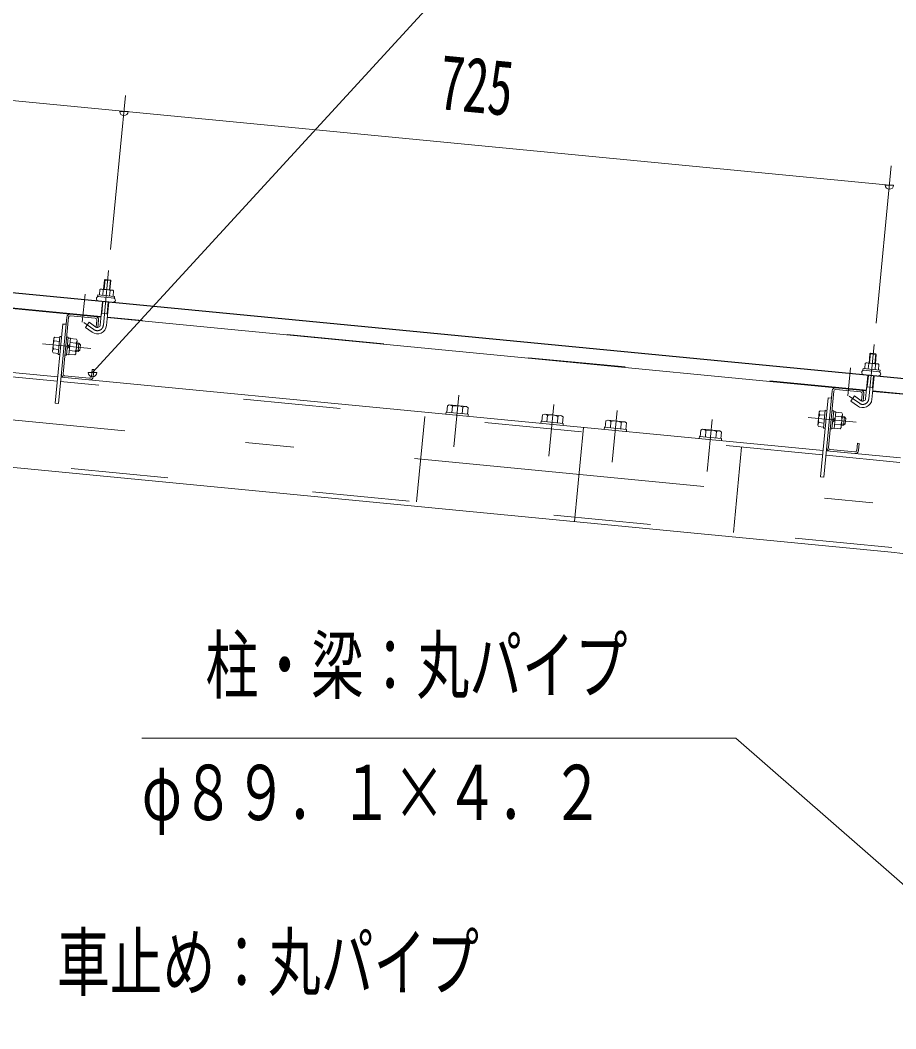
# Model space of a CAD drawing. Units: millimetres, scale not verified. Extents: x -34086 to 34091, y -14700 to 14700.
# Drawn here: x 19594 to 22484, y 6454 to 9782 of the extents above; entities that cross this region are included whole.
import ezdxf
from ezdxf.enums import TextEntityAlignment as Align

# ---------------------------------------------------------------- set-up
doc = ezdxf.new("R2010")
doc.units = ezdxf.units.MM
doc.header["$LTSCALE"] = 80
doc.linetypes.add('USER2', pattern=[10, 4, -6])
doc.linetypes.add('USER3', pattern=[24, 12, -5, 2, -5])
for name, color, linetype, lineweight in [('0-6_2-02BOLD', 7, 'Continuous', 18), ('0-7_2-12HIDDEN', 3, 'USER2', 18), ('0-8_2-22CENTER', 3, 'USER3', 18), ('0-9_2-42THIN', 4, 'Continuous', 18), ('0-A_2-52DIM', 3, 'Continuous', 18)]:
    doc.layers.add(name, color=color, linetype=linetype, lineweight=lineweight)
doc.styles.add('ＭＳ ゴシック', font='')
doc.styles.get('ＭＳ ゴシック').set_extended_font_data('MS Gothic')

msp = doc.modelspace()

# ---------------------------------------------------------------- linework, layer by layer
at = {"layer": '0-6_2-02BOLD'}
for p, q in [((22523.93, 8598.56), (17030.88, 9127.48)), ((17088.9, 9120.14), (22523.76, 8596.82)), ((19860.69, 8802.25), (17355.78, 9043.45)), ((19866.74, 8874.1), (19868.46, 8891.95)), ((19891.09, 8889.77), (19889.36, 8871.92)), ((19858.16, 8775.9), (19865.55, 8852.77)), ((17203.26, 8847.16), (19717.94, 8605.03)), ((19886.46, 8850.75), (19879.06, 8773.89)), ((19753.71, 8801.3), (19735.73, 8614.56)), ((19842.04, 8798.41), (19759.82, 8806.34)), ((19844.8, 8768.62), (19847.08, 8792.31)), ((19882.84, 8813.17), (19861.94, 8815.19)), ((22386.51, 8559.04), (19881.6, 8800.24)), ((19734.71, 8779.21), (19745.85, 8778.14)), ((19809.27, 8768.06), (19831.49, 8752.21)), ((19706.8, 8723.19), (19723.53, 8721.58)), ((19747.42, 8735.97), (19753, 8735.43)), ((19721.01, 8695.43), (19704.28, 8697.04)), ((19757.12, 8705.15), (19749.47, 8698.85)), ((19757.78, 8712.12), (19750.15, 8705.82)), ((19755.85, 8692.07), (19776.07, 8690.13)), ((19778.59, 8716.28), (19758.37, 8718.22)), ((19785.38, 8688.36), (19788.06, 8716.23)), ((19747.52, 8678.65), (19754.49, 8677.98)), ((22398.26, 8681.11), (22419.16, 8679.1)), ((22392.56, 8630.89), (22394.28, 8648.73)), ((22416.9, 8646.56), (22415.18, 8628.71)), ((19729.08, 8603.95), (22243.75, 8361.82)), ((19740.77, 8608.45), (19822.98, 8600.54)), ((22383.97, 8532.69), (22391.37, 8609.56)), ((22412.28, 8607.55), (22404.88, 8530.68)), ((22261.54, 8371.35), (22279.52, 8558.09)), ((22285.64, 8563.13), (22367.85, 8555.21)), ((22408.65, 8569.97), (22387.75, 8571.99)), ((22407.41, 8557.03), (22518.9, 8546.29)), ((22260.53, 8536.01), (22271.67, 8534.94)), ((22357.3, 8509.01), (22335.08, 8524.85)), ((20999.59, 8488.65), (20998.92, 8481.68)), ((21004.02, 8509.66), (21001.97, 8488.42)), ((21021.12, 8508.01), (21019.07, 8486.77)), ((21053.27, 8483.48), (21055.32, 8504.72)), ((22250.94, 8494.91), (22256.51, 8494.38)), ((21313.17, 8458.46), (21312.5, 8451.49)), ((21317.61, 8479.46), (21315.56, 8458.23)), ((21334.7, 8477.82), (21332.66, 8456.58)), ((21366.85, 8453.29), (21368.9, 8474.52)), ((21541.69, 8436.45), (21543.74, 8457.69)), ((21577.93, 8454.4), (21575.89, 8433.16)), ((22230.1, 8453.84), (22246.83, 8452.22)), ((22249.35, 8478.37), (22232.62, 8479.98)), ((22282.93, 8461.94), (22275.29, 8455.64)), ((22283.6, 8468.91), (22275.96, 8462.61)), ((22304.41, 8473.07), (22284.19, 8475.01)), ((22313.88, 8473.03), (22306.91, 8473.7)), ((21453.6, 8437.9), (21423.71, 8127.49)), ((21840.19, 8429.15), (21838.14, 8407.91)), ((21857.28, 8427.5), (21855.24, 8406.26)), ((21889.43, 8402.97), (21891.48, 8424.21)), ((22245.57, 8439.15), (22228.83, 8440.76)), ((22281.67, 8448.87), (22301.89, 8446.92)), ((21835.76, 8408.14), (21835.09, 8401.17)), ((22254.89, 8360.74), (22498.77, 8337.26)), ((22348.8, 8357.33), (22266.58, 8365.25))]:
    msp.add_line(p, q, dxfattribs=at)
for points in [[(19869.49, 8893.61), (19872.45, 8924.31), (19893.35, 8922.31), (19890.39, 8891.6)], [(19872.45, 8924.31), (19874.36, 8925.89), (19891.78, 8924.22), (19893.35, 8922.31)], [(19900.68, 8870.83), (19902.4, 8888.68), (19899.53, 8890.72), (19860.35, 8894.5), (19857.14, 8893.04), (19855.43, 8875.19)], [(22468.88, 8026.85), (17144.81, 8539.49), (17174.7, 8849.91), (17192.12, 8848.23)], [(19748.13, 8801.83), (19720.69, 8516.85), (19709.55, 8517.93), (19734.7, 8779.22)], [(19809.27, 8768.06), (19821.46, 8785.15), (19843.68, 8769.31)], [(19852.65, 8791.76), (19850.37, 8768.08), (19844.8, 8768.62)], [(19724.79, 8734.65), (19708.06, 8736.27), (19705.23, 8732.3), (19701, 8688.4), (19703.02, 8683.97), (19719.75, 8682.35)], [(19724.99, 8678.35), (19719.42, 8678.89), (19725.13, 8738.12), (19730.7, 8737.58)], [(19753, 8735.43), (19747.29, 8676.2), (19741.71, 8676.74)], [(19754.49, 8677.98), (19759.73, 8732.32), (19752.76, 8732.99)], [(19781.87, 8724.91), (19777.65, 8681.02), (19774.81, 8677.05), (19754.6, 8679)], [(19759.64, 8731.3), (19779.86, 8729.35), (19781.87, 8724.91)], [(19778.42, 8689.04), (19785.38, 8688.36), (19791.11, 8693.08)], [(19791.11, 8693.08), (19792.79, 8710.5), (19788.06, 8716.23), (19781.1, 8716.9)], [(22395.31, 8650.41), (22398.26, 8681.11), (22400.17, 8682.69), (22417.59, 8681.01), (22419.16, 8679.1), (22416.21, 8648.4)], [(19829.1, 8605.57), (19831.37, 8629.25), (19836.96, 8628.72), (19834.67, 8605.03)], [(22426.5, 8627.63), (22428.21, 8645.47), (22425.35, 8647.51), (22386.16, 8651.29), (22382.96, 8649.83), (22381.24, 8631.98)], [(22273.95, 8558.63), (22246.51, 8273.65), (22235.36, 8274.72), (22260.52, 8536.01)], [(22335.08, 8524.85), (22347.27, 8541.94), (22369.49, 8526.1)], [(22372.89, 8549.1), (22370.61, 8525.41), (22376.18, 8524.87), (22378.47, 8548.56)], [(20999.59, 8488.65), (21072.75, 8481.6), (21072.08, 8474.63)], [(21070.37, 8481.83), (21072.42, 8503.07), (21067.26, 8506.74), (21009.77, 8512.28), (21004.02, 8509.66)], [(22228.83, 8440.76), (22226.81, 8445.19), (22231.04, 8489.09), (22233.86, 8493.06), (22250.61, 8491.45)], [(22250.94, 8494.91), (22245.24, 8435.68), (22250.81, 8435.15)], [(22273.24, 8492.76), (22278.81, 8492.23), (22273.11, 8433), (22267.53, 8433.53)], [(22273.34, 8435.44), (22280.31, 8434.77), (22285.54, 8489.11), (22278.58, 8489.79)], [(22285.44, 8488.1), (22305.67, 8486.15), (22307.69, 8481.71), (22303.46, 8437.81), (22300.63, 8433.85), (22280.41, 8435.79)], [(21313.17, 8458.46), (21386.33, 8451.41), (21385.67, 8444.44)], [(21383.95, 8451.64), (21386, 8472.88), (21380.84, 8476.55), (21323.36, 8482.09), (21317.61, 8479.46)], [(21592.99, 8431.51), (21595.03, 8452.76), (21589.88, 8456.43), (21532.39, 8461.96), (21526.64, 8459.34), (21524.59, 8438.1)], [(22304.23, 8445.83), (22311.2, 8445.16), (22316.93, 8449.88), (22318.61, 8467.3), (22313.88, 8473.03), (22311.2, 8445.16)], [(21521.53, 8431.36), (21522.21, 8438.33), (21595.37, 8431.28), (21594.7, 8424.32)], [(21906.53, 8401.32), (21908.58, 8422.56), (21903.43, 8426.23), (21845.94, 8431.77), (21840.19, 8429.15)], [(21835.76, 8408.14), (21908.92, 8401.09), (21908.25, 8394.12)], [(22360.49, 8361.83), (22362.77, 8385.51), (22357.19, 8386.05), (22354.91, 8362.36)]]:
    msp.add_lwpolyline(points, dxfattribs=at)
for points in [[(19850.18, 8875.69), (19849.65, 8870.12), (19905.39, 8864.74), (19905.93, 8870.32)], [(22375.99, 8632.49), (22431.74, 8627.12), (22431.2, 8621.54), (22375.46, 8626.92)]]:
    msp.add_lwpolyline(points, close=True, dxfattribs=at)
for centre, radius, start, end in [((19862, 8884.22), 10.06, 50.11574, 110.11574), ((19876.34, 8855.17), 37.62, 66.91203, 102.08795), ((19895.94, 8880.96), 10.06, 58.88425, 118.88425), ((19852.46, 8862.82), 7, 84.4998, 264.4998), ((19901.24, 8858.12), 7, 264.50061, 84.50061), ((19759.28, 8800.76), 11.2, 84.4973, 174.4973), ((19759.28, 8800.76), 5.6, 84.4973, 174.4973), ((19841.5, 8792.84), 5.6, 354.5092, 84.50122), ((19841.5, 8792.84), 11.2, 354.50143, 84.50122), ((19849.01, 8776.78), 30.18, 234.5, 354.5), ((19849.01, 8776.78), 9.19, 234.5, 354.5), ((19739.55, 8706.84), 36.61, 153.47365, 195.52446), ((19715.02, 8728.99), 10.07, 174.49905, 215.22588), ((19771.63, 8723.55), 10.07, 313.77223, 354.49905), ((19711.24, 8689.77), 10.07, 133.77223, 174.49905), ((19743.32, 8706.48), 36.61, 333.47365, 15.52446), ((19767.86, 8684.32), 10.07, 354.49905, 35.22588), ((22378.28, 8619.61), 7, 84.4998, 264.4998), ((22387.82, 8641.02), 10.06, 50.11574, 110.11574), ((22402.15, 8611.96), 37.62, 66.91203, 102.08795), ((22421.76, 8637.75), 10.06, 58.88425, 118.88425), ((22427.05, 8614.91), 7, 264.50061, 84.50061), ((19741.3, 8614.02), 11.2, 174.4973, 264.48845), ((19741.3, 8614.02), 5.6, 174.4973, 264.48845), ((19823.52, 8606.11), 11.2, 264.49953, 354.50208), ((19823.52, 8606.11), 5.6, 264.49953, 354.5092), ((22285.1, 8557.56), 11.2, 84.4973, 174.4973), ((22285.1, 8557.56), 5.6, 84.4973, 174.4973), ((22367.32, 8549.63), 5.6, 354.5092, 84.50122), ((22367.32, 8549.63), 11.2, 354.50143, 84.50122), ((22374.82, 8533.58), 30.18, 234.5, 354.5), ((22374.82, 8533.58), 9.19, 234.5, 354.5), ((21011.61, 8498.8), 13.24, 44.06885, 84.5), ((21033.9, 8461.5), 48.23, 63.6357, 105.3643), ((21062.9, 8493.86), 13.24, 84.5, 124.92831), ((22240.84, 8485.79), 10.07, 174.49905, 215.22588), ((21325.19, 8468.61), 13.24, 44.06885, 84.5), ((21347.48, 8431.31), 48.23, 63.6357, 105.3643), ((21376.48, 8463.66), 13.24, 84.5, 124.92831), ((21534.22, 8448.48), 13.24, 44.06885, 84.5), ((21556.52, 8411.19), 48.23, 63.6357, 105.3643), ((21585.51, 8443.54), 13.24, 84.5, 124.92831), ((22237.05, 8446.56), 10.07, 133.77223, 174.49905), ((22265.37, 8463.63), 36.61, 153.47365, 195.52446), ((22269.13, 8463.27), 36.61, 333.47365, 15.52446), ((22297.44, 8480.34), 10.07, 313.77223, 354.49905), ((21847.77, 8418.29), 13.24, 44.06885, 84.5), ((21870.06, 8381), 48.23, 63.6357, 105.3643), ((21899.07, 8413.35), 13.24, 84.5, 124.92831), ((22293.67, 8441.12), 10.07, 354.49905, 35.22588), ((22267.11, 8370.82), 11.2, 174.4973, 264.48845), ((22267.11, 8370.82), 5.6, 174.4973, 264.48845), ((22349.34, 8362.9), 11.2, 264.49953, 354.50208), ((22349.34, 8362.9), 5.6, 264.49953, 354.5092), ((22393.25, 7241.41), 789.08, 0, 84.50003)]:
    msp.add_arc(centre, radius, start, end, dxfattribs=at)
at = {"layer": '0-7_2-12HIDDEN'}
for p, q in [((19860.86, 8803.99), (17355.95, 9045.19)), ((19716.52, 8590.39), (17201.85, 8832.53)), ((22386.67, 8560.79), (19881.77, 8801.98)), ((22242.34, 8347.18), (19727.67, 8589.32)), ((22470.29, 8041.48), (17163.64, 8552.44)), ((22407.58, 8558.77), (22519.06, 8548.04)), ((20929.61, 8473.58), (20902.54, 8192.43)), ((21947.71, 8091.8), (21974.78, 8372.95)), ((22497.36, 8322.63), (22253.48, 8346.11))]:
    msp.add_line(p, q, dxfattribs=at)
msp.add_arc((22393.25, 7241.41), 803.77, 0, 84.50003, dxfattribs=at)
at = {"layer": '0-8_2-22CENTER'}
for p, q in [((19868.61, 8774.89), (19885.97, 8955.22)), ((19799.25, 8784.95), (19808.17, 8877.63)), ((19804.1, 8784.63), (19837.58, 8760.76)), ((17072.65, 8703.08), (22483.82, 8182.06)), ((19826.79, 8698.43), (19668.27, 8713.71)), ((22411.78, 8712.01), (22394.42, 8531.69)), ((22333.99, 8634.42), (22325.07, 8541.75)), ((21025.44, 8373.64), (21041.87, 8544.35)), ((22329.92, 8541.42), (22363.39, 8517.56)), ((21355.46, 8514.16), (21339.02, 8343.44)), ((21548.05, 8323.32), (21564.49, 8494.03)), ((21878.04, 8463.84), (21861.61, 8293.13)), ((22352.6, 8455.23), (22194.08, 8470.5))]:
    msp.add_line(p, q, dxfattribs=at)
for centre in [(19849.01, 8776.78), (22374.82, 8533.58)]:
    msp.add_arc(centre, 19.69, 234.5, 354.5, dxfattribs=at)
at = {"layer": '0-9_2-42THIN'}
for p, q in [((19874.36, 8925.89), (19871.23, 8893.45)), ((19888.65, 8891.76), (19891.78, 8924.21)), ((19789.2, 8691.51), (19778.75, 8692.52)), ((19780.77, 8713.42), (19791.22, 8712.41)), ((22400.17, 8682.69), (22397.05, 8650.24)), ((22414.47, 8648.56), (22417.59, 8681.01)), ((22389.5, 8571.82), (22393.11, 8609.39)), ((22410.53, 8607.71), (22406.91, 8570.13)), ((22387.13, 8565.49), (22389.5, 8571.82)), ((22406.91, 8570.14), (22408.03, 8563.47)), ((22306.58, 8470.21), (22317.03, 8469.2)), ((22315.02, 8448.3), (22304.57, 8449.31))]:
    msp.add_line(p, q, dxfattribs=at)
for points in [[(19861.32, 8808.69), (19863.68, 8815.02), (19867.3, 8852.59)], [(19884.72, 8850.92), (19881.1, 8813.35), (19882.22, 8806.68)]]:
    msp.add_lwpolyline(points, dxfattribs=at)
at = {"layer": '0-A_2-52DIM'}
for p, q in [((19832.82, 8618.92), (22445.75, 11465.9)), ((16954.36, 9767.92), (22462.38, 9237.56)), ((19892.68, 9024.9), (19941.6, 9533.02)), ((19950.57, 9480.76), (19922.57, 9480.76)), ((22468.46, 9300.62), (22418.5, 8781.69)), ((22476.38, 9237.55), (22448.38, 9237.55)), ((19846.82, 8618.92), (19818.82, 8618.92))]:
    msp.add_line(p, q, dxfattribs=at)
msp.add_lwpolyline([(23218.31, 6309.67), (21955.75, 7412.9), (19995.75, 7412.9)], dxfattribs=at)
for centre in [(19936.57, 9480.76), (22462.38, 9237.55), (19832.82, 8618.92)]:
    msp.add_arc(centre, 14, 180, 0, dxfattribs=at)

# ---------------------------------------------------------------- texts
at = {"layer": '0-A_2-52DIM', "color": 7, "style": 'ＭＳ ゴシック', "width": 0.65}
msp.add_text('725', height=182.3, rotation=354.501, dxfattribs=at).set_placement((20965.34, 9434.44), align=Align.BOTTOM_LEFT)
at = {"layer": '0-A_2-52DIM', "color": 7, "style": 'ＭＳ ゴシック', "width": 0.7}
for s, p in [('柱・梁：丸パイプ', (20205.74, 7507.78)), ('φ８９．１×４．２', (19995.75, 7087.78)), ('車止め：丸パイプ', (19715.74, 6527.77))]:
    msp.add_text(s, height=182.3, dxfattribs=at).set_placement(p, align=Align.BOTTOM_LEFT)

doc.saveas('drawing.dxf')
